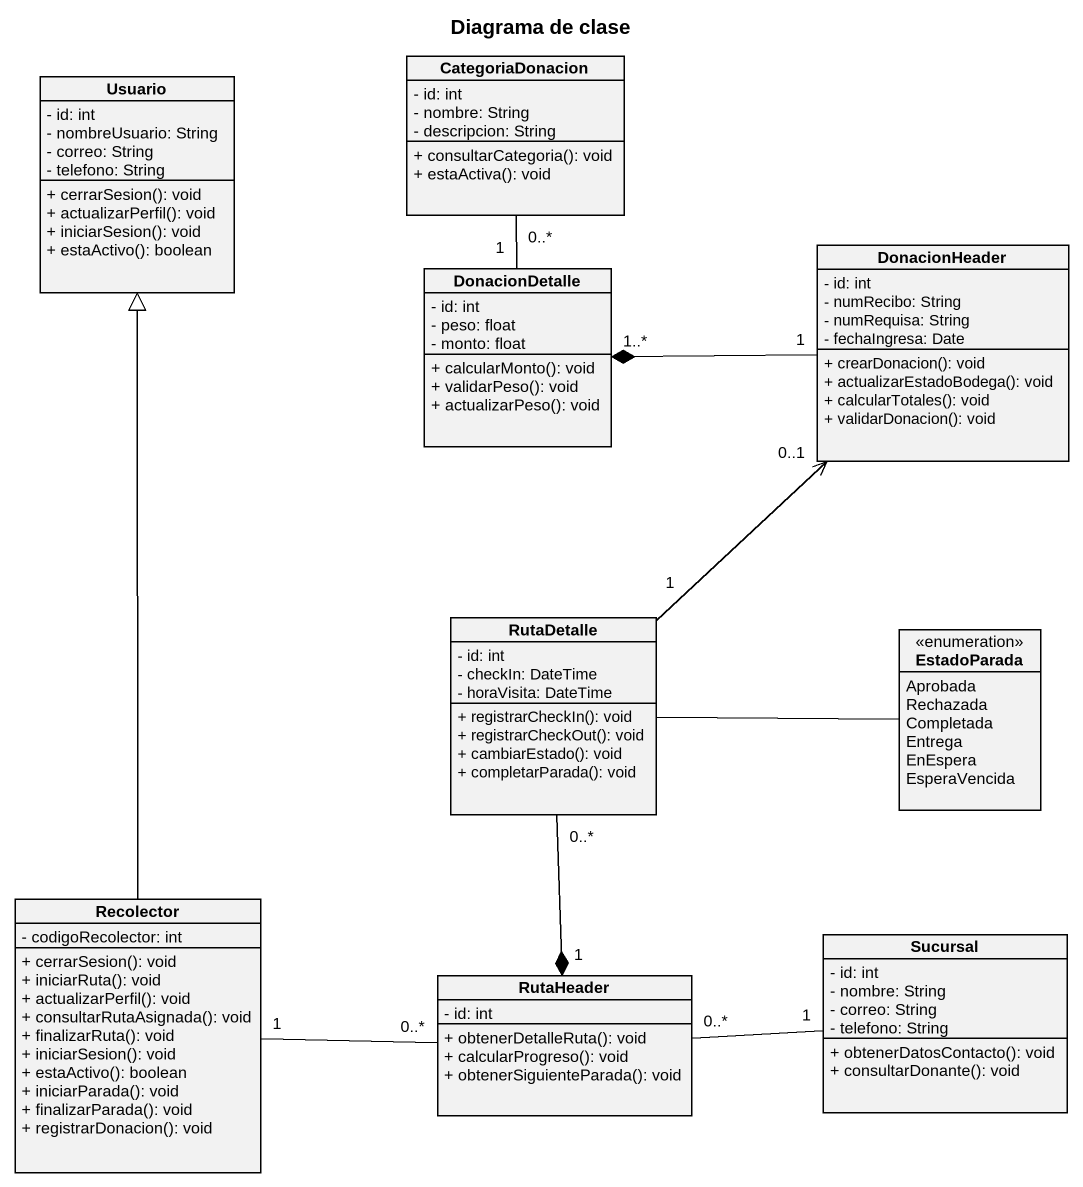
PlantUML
@startuml
title Diagrama de clase
hide circle
hide empty members
skinparam classAttributeIconSize 0
class Usuario {
  - id: int
  - nombreUsuario: String
  - correo: String
  - telefono: String
  + cerrarSesion(): void
  + actualizarPerfil(): void
  + iniciarSesion(): void
  + estaActivo(): boolean
}
class CategoriaDonacion {
  - id: int
  - nombre: String
  - descripcion: String
  + consultarCategoria(): void
  + estaActiva(): void
}
class DonacionDetalle {
  - id: int
  - peso: float
  - monto: float
  + calcularMonto(): void
  + validarPeso(): void
  + actualizarPeso(): void
}
class DonacionHeader {
  - id: int
  - numRecibo: String
  - numRequisa: String
  - fechaIngresa: Date
  + crearDonacion(): void
  + actualizarEstadoBodega(): void
  + calcularTotales(): void
  + validarDonacion(): void
}
class RutaDetalle {
  - id: int
  - checkIn: DateTime
  - horaVisita: DateTime
  + registrarCheckIn(): void
  + registrarCheckOut(): void
  + cambiarEstado(): void
  + completarParada(): void
}
enum EstadoParada {
  Aprobada
  Rechazada
  Completada
  Entrega
  EnEspera
  EsperaVencida
}
class Recolector {
  - codigoRecolector: int
  + cerrarSesion(): void
  + iniciarRuta(): void
  + actualizarPerfil(): void
  + consultarRutaAsignada(): void
  + finalizarRuta(): void
  + iniciarSesion(): void
  + estaActivo(): boolean
  + iniciarParada(): void
  + finalizarParada(): void
  + registrarDonacion(): void
}
class Sucursal {
  - id: int
  - nombre: String
  - correo: String
  - telefono: String
  + obtenerDatosContacto(): void
  + consultarDonante(): void
}
class RutaHeader {
  - id: int
  + obtenerDetalleRuta(): void
  + calcularProgreso(): void
  + obtenerSiguienteParada(): void
}
CategoriaDonacion "0..*" -- "1" DonacionDetalle
DonacionHeader "1" -left-* "1..*" DonacionDetalle
RutaDetalle "1" -up-> "0..1" DonacionHeader
RutaDetalle "0..*" --* "1" RutaHeader
EstadoParada -left- RutaDetalle
Recolector -up-|> Usuario
Recolector "1" -right- "0..*" RutaHeader
RutaHeader "0..*" -right- "1" Sucursal
@enduml
